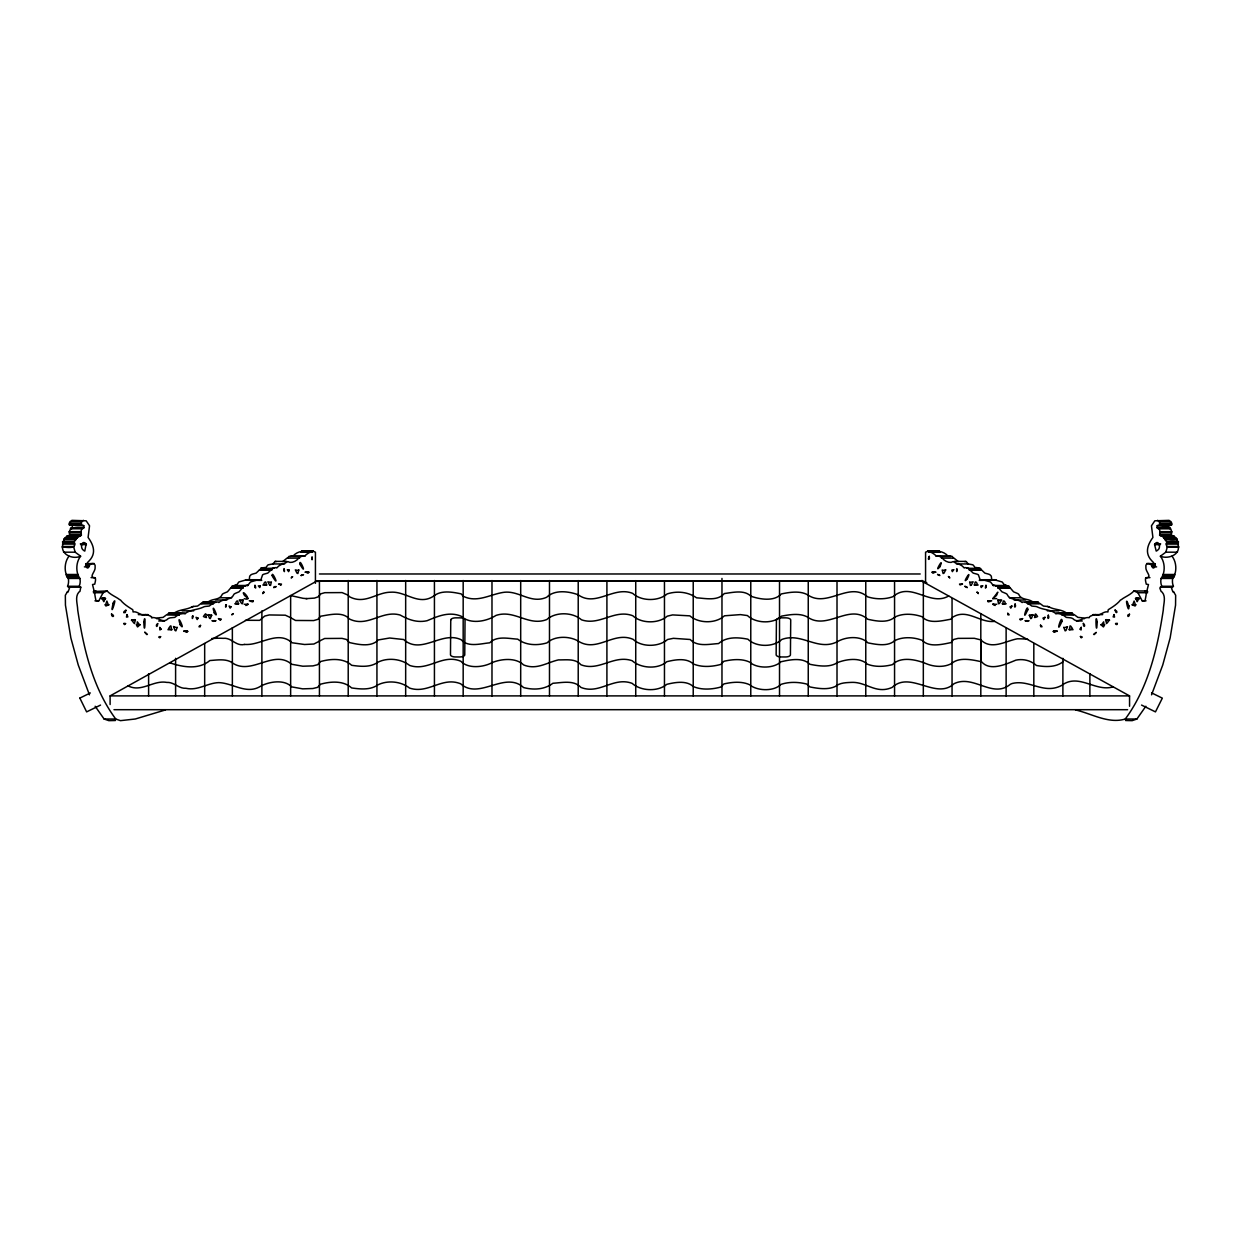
<?xml version="1.0" encoding="UTF-8"?>
<svg xmlns="http://www.w3.org/2000/svg" width="1241" height="1241" viewBox="0 0 1241 1241"><rect width="100%" height="100%" fill="white"/><g stroke="black" fill="none" stroke-linecap="round" stroke-linejoin="round"><path stroke-width="1.5" d="M1172.016 556.201C1176.856 562.282 1177.042 572.52 1172.729 578.446L1172.543 579.516A9.106 5.941 -90 0 0 1172.761 584.216L1173.428 586.279L1161.793 586.279L1161.142 584.216A9.106 5.941 -90 0 1 1160.909 579.516L1161.095 578.446C1165.408 572.52 1165.221 562.282 1160.382 556.201C1168.107 559.52 1180.036 554.696 1178.267 546.087C1178.779 541.821 1177.073 539.044 1174.141 536.205L1162.507 536.205L1159.606 535.119C1160.195 532.978 1160.319 528.201 1157.496 528.294L1157.186 525.765L1158.272 525.083L1171.442 525.098L1171.69 523.19L1169.115 520.351L1154.813 520.817L1151.462 525.796L1152.905 537.462C1147.568 544.752 1144.45 553.052 1151.741 560.761C1157.512 565.369 1153.106 572.458 1151.121 564.252C1148.499 562.902 1145.148 563.259 1145.877 567.308C1145.303 571.806 1153.199 577.499 1145.66 577.965A5.538 3.614 -90 0 0 1145.66 581.44L1146.265 584.139L1148.483 584.527L1146.622 592.066A49.687 32.468 -90 0 0 1145.831 596.642L1145.071 600.597L1142.17 600.815L1137.904 592.717L1133.948 590.98C1129.993 595.153 1124.672 596.905 1121.181 599.744A11.495 7.508 -90 0 0 1120.499 600.024C1117.489 603.933 1112.572 607.051 1108.337 609.657A3.366 2.203 -90 0 0 1107.98 611.937C1103.327 610.774 1099.805 616.793 1095.4 614.59A2.839 1.861 -90 0 0 1094.609 615.195L1093.011 614.621L1091.661 615.8A12.208 7.973 90 0 0 1091.025 615.8L1089.645 616.746A8.066 5.274 -90 0 0 1089.179 617.708C1083.16 616.389 1078.103 624.239 1072.86 618.639A15.125 9.881 -90 0 0 1070.549 617.816L1066.267 617.382L1062.529 614.605A3.444 2.249 -90 0 0 1061.846 614.698L1060.636 613.178L1058.961 613.395A11.216 7.322 90 0 0 1058.371 613.007L1056.758 612.992A11.029 7.213 90 0 0 1055.951 613.581C1050.367 609.378 1044.239 610.107 1037.941 607.221A14.132 9.23 -90 0 0 1035.785 606.461L1031.783 606.058L1028.293 603.483A3.227 2.11 90 0 0 1027.672 603.576L1026.524 602.149L1024.973 602.366A10.424 6.81 -90 0 0 1024.414 602.009L1022.91 601.994A10.362 6.763 -90 0 0 1022.15 602.537C1017.356 598.069 1009.895 600.908 1006.994 594.191A12.736 8.33 90 0 0 1005.257 593.198L1001.937 591.817L998.834 588.203A3.242 2.11 -90 0 0 998.307 588.187L997.609 586.45L994.134 585.209A11.402 7.446 90 0 0 993.296 585.519L990.52 581.982L984.827 580.338A18.848 12.317 -90 0 1 983.679 579.718C964.986 581.455 1013.944 579.128 980.204 580.012L978.389 574.8A12.736 8.33 -90 0 0 976.605 574.04L973.223 573.109L969.919 569.914A3.242 2.11 90 0 0 969.392 569.976L968.616 568.331L965.079 567.571A11.402 7.446 90 0 0 964.257 567.975C961.403 564.128 956.346 563.802 953.104 561.615C950.265 563.786 944.494 561.366 942.276 558.062A3.273 2.141 -90 0 0 941.671 558.078L940.678 556.433L937.079 555.751A10.983 7.182 -90 0 0 936.35 556.139C933.884 553.269 927.849 549.887 925.569 552.198L925.569 583.317M1174.141 536.205L1171.24 535.119C1173.505 527.084 1166.54 526.324 1158.629 528.185M1062.885 661.856C1055.455 667.611 1045.248 666.96 1036.483 665.517C1030.914 660.522 1023.313 658.599 1015.929 660.134C1005.412 664.369 988.999 672.126 980.809 660.755L980.809 639.891L974.34 638.308L958.114 638.37L953.708 639.472L950.978 642.59C942.4 644.358 928.997 647.693 922.265 640.372C913.965 637.098 902.626 636.447 894.559 640.759M997.873 600.101L998.462 603.731A14.225 9.292 90 0 0 999.362 603.529L1001.332 600.473L998.54 600.613A21.516 14.054 -90 0 1 997.873 600.101L1001.751 600.101M1154.58 544.644L1156.209 551.066A4.886 3.196 -90 0 0 1157.326 550.384C1162.103 547.917 1157.977 538.253 1154.58 544.644L1160.397 544.644M991.823 580.276L991.295 576.15L990.023 574.8A12.736 8.33 -90 0 0 988.239 574.04L984.858 573.109L981.553 569.914A3.242 2.11 -90 0 0 981.026 569.976C948.993 569.417 994.941 571.744 976.714 567.571A11.402 7.446 90 0 0 976.341 567.726A11.402 7.446 -90 0 1 976.714 567.571M105.438 598.767L105.345 598.333A4.018 2.622 90 0 0 104.74 597.96L102.227 598.069L102.987 600.163A45.064 29.443 -90 0 0 103.825 601.668A17.886 11.681 90 0 1 104.306 600.38L105.438 598.767L101.56 598.767M1160.382 556.201L1165.826 552.183L1167.316 547.002L1178.95 547.002M68.984 556.201C64.144 562.282 63.958 572.52 68.271 578.446L68.457 579.516A9.106 5.941 -90 0 1 68.239 584.216L67.572 586.279L79.207 586.279L79.858 584.216A9.106 5.941 -90 0 0 80.091 579.516L79.905 578.446C75.592 572.52 75.779 562.282 80.618 556.201C72.971 559.722 61.569 554.711 62.531 546.49C62.469 542.131 63.632 539.075 66.859 536.205L69.76 535.119C66.998 527.037 76.864 526.432 83.504 528.294L83.814 525.765L82.728 525.083L69.558 525.098L69.31 523.19L71.885 520.351L86.187 520.817L89.538 525.796L88.095 537.462C93.432 544.752 96.55 553.052 89.259 560.761C83.488 565.369 87.894 572.458 89.879 564.252C92.501 562.902 95.852 563.259 95.123 567.308C95.697 571.806 87.801 577.499 95.34 577.965A5.538 3.614 -90 0 1 95.34 581.44L94.735 584.139L92.517 584.527L94.378 592.066A49.687 32.468 -90 0 1 95.169 596.642L95.929 600.597L98.83 600.815L103.096 592.717L107.052 590.98C111.007 595.153 116.328 596.905 119.819 599.744A11.495 7.508 -90 0 1 120.501 600.024C123.511 603.933 128.428 607.051 132.663 609.657A3.366 2.203 -90 0 1 133.02 611.937C137.673 610.774 141.195 616.793 145.6 614.59A2.839 1.861 -90 0 1 146.391 615.195L147.989 614.621L149.339 615.8A12.208 7.973 90 0 1 149.975 615.8L151.355 616.746A8.066 5.274 90 0 1 151.821 617.708C157.84 616.405 162.912 624.223 168.14 618.639A15.125 9.881 -90 0 1 170.451 617.816L174.733 617.382L178.471 614.605A3.444 2.249 -90 0 1 179.154 614.698L180.364 613.178L182.039 613.395A11.216 7.322 -90 0 1 182.629 613.007L184.242 612.992A11.029 7.213 90 0 1 185.049 613.581C190.633 609.378 196.761 610.107 203.059 607.221A14.132 9.23 90 0 1 205.215 606.461L209.217 606.058L212.707 603.483A3.227 2.11 -90 0 1 213.328 603.576L214.476 602.149L216.027 602.366A10.424 6.81 90 0 1 216.586 602.009L218.09 601.994A10.362 6.763 -90 0 1 218.85 602.537C223.644 598.069 231.105 600.908 234.006 594.191A12.736 8.33 -90 0 1 235.743 593.198L239.063 591.817L242.166 588.203A3.242 2.11 90 0 1 242.693 588.187L243.391 586.45L246.866 585.209A11.402 7.446 -90 0 1 247.704 585.519L250.48 581.982L256.173 580.338A18.848 12.317 90 0 0 257.321 579.718C276.014 581.455 227.056 579.128 260.796 580.012L262.611 574.8A12.736 8.33 -90 0 1 264.395 574.04L267.777 573.109L271.081 569.914A3.242 2.11 -90 0 1 271.608 569.976L272.384 568.331L275.921 567.571A11.402 7.446 90 0 1 276.743 567.975C279.597 564.128 284.654 563.802 287.896 561.615C290.735 563.786 296.506 561.366 298.724 558.062A3.273 2.141 -90 0 1 299.329 558.078L300.322 556.433L303.921 555.751A10.983 7.182 90 0 1 304.65 556.139C307.116 553.269 313.151 549.887 315.431 552.198L315.431 583.317M81.192 525.098L81.735 521.468L83.504 520.351M62.422 542.007L74.057 542.007L76.166 538.299L81.394 535.119C80.805 532.978 80.681 528.201 83.504 528.294M74.057 542.007C77.733 549.67 66.099 547.095 62.05 547.002M1167.316 547.002C1162.6 539.944 1174.498 541.417 1178.578 542.007M135.347 620.345L135.207 619.786A4.39 2.87 90 0 0 134.54 619.662L132.167 620.686L133.392 622.424A54.387 35.539 90 0 0 134.555 623.54A15.916 10.409 -90 0 1 134.711 622.129L135.347 620.345L131.468 620.345M1097.215 622.206C1095.012 608.726 1096.284 639.704 1097.137 623.029A3.614 2.358 -90 0 1 1097.215 622.206M1170.263 528.185L1168.464 527.487L1168.82 525.765L1171.442 525.098M207.48 602.583C212.164 597.867 219.548 600.954 222.372 594.191A12.736 8.33 -90 0 1 224.109 593.198L227.429 591.817L230.531 588.203A3.242 2.11 90 0 1 231.059 588.187L231.757 586.45L235.232 585.209A11.402 7.446 90 0 1 236.069 585.519L247.983 585.488M1166.943 542.007L1162.507 536.205M249.177 580.276L249.705 576.15L250.977 574.8A12.736 8.33 -90 0 1 252.761 574.04L256.142 573.109L259.447 569.914A3.242 2.11 -90 0 1 259.974 569.976L260.765 568.331L264.286 567.571A11.402 7.446 -90 0 1 264.659 567.726A11.402 7.446 90 0 0 264.286 567.571M282.7 561.599L287.09 558.062A3.273 2.141 -90 0 1 287.695 558.078L288.967 556.371L301.749 556.464M303.642 551.671C300.803 550.802 295.498 552.928 293.016 556.139A10.983 7.182 90 0 0 292.287 555.751L290.115 556.464M958.3 561.599L953.91 558.062A3.273 2.141 -90 0 0 953.305 558.078L952.312 556.433L948.713 555.751A10.983 7.182 -90 0 0 947.984 556.139C945.502 552.928 940.197 550.802 937.358 551.671M211.684 615.257L210.272 618.639A13.294 8.687 -90 0 1 209.434 618.173L208.116 614.621L210.815 615.614A23.563 15.404 90 0 0 211.684 615.257L207.805 615.257M1025.252 620.733L1027.222 620.686A8.656 5.647 -90 0 1 1027.812 621.369L1025.252 620.733L1029.13 620.733M156.506 618.639A15.125 9.881 90 0 1 158.817 617.816L163.098 617.382L166.837 614.605A3.444 2.249 -90 0 1 167.519 614.698L168.729 613.178L170.405 613.395A11.216 7.322 90 0 1 170.994 613.007L172.608 612.992A11.029 7.213 -90 0 1 173.414 613.581C178.999 609.378 185.126 610.107 191.424 607.221A14.132 9.23 90 0 1 193.58 606.461L197.583 606.058L201.073 603.483A3.227 2.11 90 0 1 201.694 603.576L203.105 602.102L216.027 602.366M1151.555 694.836L1162.755 664.974L1170.139 637.921L1175.553 605.174L1175.661 595.261L1173.862 592.252A14.721 9.618 -90 0 0 1172.792 591.507L1171.535 588.296L1173.428 586.279M1161.793 586.279L1159.901 588.296L1161.157 591.507A14.721 9.618 -90 0 1 1162.228 592.252C1166.245 596.921 1163.391 604.274 1163.298 609.92C1157.527 647.988 1148.468 687.669 1125.261 719.02C1108.554 724.124 1091.646 713.653 1075.559 709.93M992.862 598.643L997.811 592.159L996.585 595.277A5.073 3.32 90 0 0 996.089 595.804L992.862 598.643L996.74 598.643M1145.846 706.253L1136.896 719.02L1132.164 720.649L1125.54 720.509M236.348 585.488L238.846 581.982L244.539 580.338A18.848 12.317 -90 0 0 245.687 579.718L248.495 580.245M265.652 567.649L268.087 564.826L272.353 564.019M248.138 604.289L246.339 604.662A7.415 4.84 90 0 0 245.889 605.499L248.138 604.289L244.26 604.289M89.445 694.836L78.245 664.974L70.861 637.921L65.447 605.174L65.339 595.261L67.138 592.252A14.721 9.618 -90 0 1 68.208 591.507L69.465 588.296L67.572 586.279M140.062 624.719L137.565 626.938A10.564 6.903 -90 0 1 136.975 625.976L137.332 621.85L139.256 624.518A25.627 16.738 -90 0 0 140.062 624.719L136.184 624.719M992.753 604.119L994.662 604.662A7.415 4.84 -90 0 1 995.111 605.499L992.862 604.289L996.74 604.289M1159.808 525.098L1159.265 521.468L1157.496 520.351M1135.546 598.472L1135.655 598.333A4.018 2.622 -90 0 1 1136.26 597.96L1138.773 598.069L1138.013 600.163A45.064 29.443 90 0 1 1137.175 601.668A17.886 11.681 -90 0 0 1136.694 600.38L1135.546 598.472L1139.424 598.472M259.974 569.976L271.732 569.805L259.974 569.976A3.242 2.11 90 0 0 259.447 569.914M272.71 564.097L275.192 561.397L286.826 561.397M1053.33 631.359L1056.463 630.816L1054.509 632.305A2.684 1.753 -90 0 1 1053.64 631.793A2.761 1.799 -90 0 1 1053.33 631.359L1057.208 631.359M84.171 527.487L70.566 528.294M952.049 617.723L950.808 619.228C942.183 620.717 928.733 624.332 922.11 616.746C913.733 613.783 902.595 612.93 894.559 617.273M491.963 662.71C483.525 667.239 468.167 669.116 460.783 661.22C442.122 653.48 428.378 671.738 409.654 665.44C401.06 658.707 387.564 657.358 377.791 662.275C370.407 667.627 360.185 666.495 351.653 665.3C343.602 657.885 330.758 658.676 320.535 661.562L317.618 664.711L312.965 665.89L302.788 666.215L291.666 664.261C273.904 649.074 252.28 674.995 233.308 663.516C227.01 658.257 217.609 660.026 209.853 660.538C198.296 670.233 182.365 666.975 169.707 662.787M894.559 640.806C887.656 646.84 876.286 644.482 867.986 642.885C860.385 635.33 845.493 636.695 837.008 641.876C817.648 651.401 801.252 632.01 781.752 639.503C773.577 647.43 755.986 647.275 747.889 639.193C737.852 637.207 726.419 636.586 718.57 643.567C709.356 644.095 697.287 647.104 690.167 639.487L673.382 638.324L667.565 639.503C658.878 647.182 641.566 647.352 633.143 639.363C613.907 630.971 597.743 652.301 579.237 641.737C570.689 635.935 554.96 635.408 546.971 642.9C537.027 645.739 525.889 645.413 517.683 639.146C508.639 638.65 496.788 635.516 489.714 642.822C480.95 643.583 467.888 647.6 461.264 639.782C441.951 630.397 421.288 655.372 403.62 639.518L389.674 638.014L378.241 639.937C371.323 647.445 358.261 644.529 349.481 642.559L346.379 639.441L342.035 638.386L324.661 638.495L319.433 641.023M1105.591 620.019L1105.793 619.786A4.39 2.87 90 0 1 1106.46 619.662L1108.833 620.686L1107.608 622.424A54.387 35.539 90 0 1 1106.445 623.54A15.916 10.409 -90 0 0 1106.289 622.129L1105.591 620.019L1109.47 620.019M434.428 595.587C418.884 606.57 406.102 591.135 390.853 592.205C376.395 592.174 365.164 605.003 349.435 596.719L348.209 595.23M894.559 617.32C887.548 623.323 876.053 621.089 867.723 619.243C849.542 603.266 827.592 630.195 808.248 617.553M319.433 641.163L313.88 644.017L304.572 644.498L292.023 642.76C278.589 630.49 261.929 644.281 247.455 644.482A45.933 20.182 0 0 1 244.446 644.451M434.428 595.54C441.687 590.08 452.794 592.066 461.14 593.881L463.172 596.145M491.963 662.663C501.193 658.847 515.651 657.249 523.609 664.928C536.577 670.264 546.893 662.477 558.466 659.886C565.958 660.072 575.514 658.273 580.928 664.773C599.232 671.769 613.659 654.41 632.134 660.708C640.728 668.418 657.963 669.566 666.774 661.717C674.995 659.685 686.49 657.575 693.269 663.904C701.661 667.534 712.024 666.82 720.695 664.447L723.922 661.282C732.143 659.39 741.808 658.459 749.595 662.089C756.948 668.837 773.764 668.666 780.961 661.763C789.881 659.762 802.663 657.032 809.908 664.292C818.346 665.967 828.755 667.596 836.512 663.206M932.131 572.179L935.078 572.148L933.123 573.218A2.342 1.536 -90 0 1 932.131 572.179L936.009 572.179M68.208 591.507L68.333 591.383A14.721 9.618 90 0 0 67.138 592.252M215.748 620.733L213.188 621.369A8.656 5.647 90 0 1 213.778 620.686L215.748 620.733L211.87 620.733M836.496 662.989C845.431 659.25 859.641 656.908 867.288 664.137C875.091 667.255 884.352 666.712 892.388 664.664C900.78 656.101 916.246 659.591 926.112 663.64C934.023 666.991 944.277 667.642 951.785 663.392C958.983 656.939 971.905 659.654 980.793 661.608M836.496 685.621C840.715 682.736 846.284 682.628 851.264 682.395C866.265 681.557 875.944 694.619 892.201 687.39C910.305 670.28 936.195 700.327 954.019 683.713C973.518 674.111 992.505 698.962 1010.267 684.349A8.78 3.847 0 0 1 1012.578 683.403C1029.704 679.401 1043.991 694.774 1061.644 685.435C1078.646 672.638 1095.229 692.245 1113.193 686.862M108.805 604.817L105.873 606.011A9.075 5.926 -90 0 1 105.547 604.894L106.881 601.078L108.091 604.336A23.191 15.156 -90 0 0 108.805 604.817L104.927 604.817M836.512 685.839C828.771 690.229 818.346 688.6 809.923 686.94L806.759 684.07C798.49 681.945 789.105 681.619 780.977 684.396C773.779 691.718 757.01 691.035 749.58 684.722C741.792 681.123 732.128 682.038 723.922 683.931L720.726 687.064C712.055 689.453 701.661 690.182 693.269 686.537C686.49 680.208 675.011 682.333 666.789 684.334C657.854 691.951 640.806 691.175 632.134 683.357C613.395 676.423 599.387 694.836 580.928 687.421C574.009 679.773 561.987 682.736 552.912 683.264C544.675 689.562 533.754 690.213 523.609 687.561C504.963 670.481 479.026 700.42 460.69 683.807C442.029 676.205 428.254 694.402 409.53 688.057C401.014 681.278 387.471 680.021 377.776 684.939C370.345 690.229 360.169 689.158 351.606 687.933C343.586 680.471 330.68 681.34 320.504 684.225L317.572 687.359L312.872 688.522L302.664 688.848L291.651 686.878C284.437 679.122 269.39 681.588 260.967 686.009C246.804 695.239 232.75 682.876 218.68 682.628C207.309 683 197.769 691.004 185.917 688.274C178.751 688.802 173.988 681.898 166.806 682.41C153.217 679.866 141.583 692.773 128.087 685.901M987.665 600.892L990.597 601.28L988.27 601.885A2.187 1.427 -90 0 1 987.665 600.892L991.714 600.784M952.049 617.661C966.63 607.64 979.925 623.339 994.662 621.353M948.698 595.975C929.85 606.927 910.987 581.005 893.039 596.642C885.066 599.543 875.572 599.387 867.521 596.797C849.309 581.129 827.576 607.811 808.248 595.246M110.108 704.531L110.108 695.891L317.293 580.788L921.179 580.788L1129.558 695.891L1129.558 706.253M204.951 602.009A10.424 6.81 -90 0 0 204.393 602.366A10.424 6.81 90 0 1 204.951 602.009L206.456 601.994A10.362 6.763 90 0 1 207.216 602.537M1055.657 613.628L1067.586 613.581A11.029 7.213 90 0 1 1068.392 612.992L1070.006 613.007A11.216 7.322 90 0 1 1070.595 613.395L1072.271 613.178L1073.481 614.698A3.444 2.249 -90 0 1 1074.163 614.605L1077.902 617.382L1082.183 617.816A15.125 9.881 -90 0 1 1084.494 618.639M79.765 698.14L90.329 692.959M317.805 581.595L319.635 580.695M100.537 705.074L86.622 711.884L79.858 698.094M971.315 585.116L973.115 581.812L970.338 582.324A21.516 14.054 90 0 1 969.64 581.905L970.431 585.442A14.225 9.292 -90 0 0 971.315 585.116M1027.548 603.622L1039.306 603.576A3.227 2.11 -90 0 1 1039.927 603.483L1043.417 606.058L1047.42 606.461A14.132 9.23 -90 0 1 1049.576 607.221C1055.765 610.2 1061.877 609.114 1067.291 613.628M992.505 580.245L995.313 579.718A18.848 12.317 90 0 0 996.461 580.338L1002.154 581.982L1004.931 585.519A11.402 7.446 90 0 1 1005.768 585.209L1009.243 586.45L1009.941 588.187A3.242 2.11 -90 0 1 1010.469 588.203L1013.571 591.817L1016.891 593.198A12.736 8.33 -90 0 1 1018.628 594.191C1021.452 600.939 1028.836 597.867 1033.52 602.583M93.323 591.507L107.052 590.98M1144.652 591.305L1147.677 591.507M964.738 561.615L966.289 561.568L968.29 564.097M165.441 709.93L135.285 719.004L120.47 720.649L115.739 719.02L104.104 719.02L95.154 706.253M968.647 564.019L972.913 564.826L975.348 567.649M211.777 638.51L217.222 638.246M69.558 525.098L83.814 525.765M305.984 598.658L314.407 598.115L318.053 596.89L320.907 593.803L324.785 592.686L342.066 592.593L348.209 595.184M115.46 720.509L108.836 720.649L104.104 719.02M70.101 521.468L81.735 521.468M1159.265 521.468L1170.899 521.468M69.31 523.19L80.944 523.19M1160.056 523.19L1171.69 523.19M69.186 524.602L80.82 524.602M1160.18 524.602L1171.814 524.602M1157.186 525.765L1168.82 525.765M1156.829 527.487L1168.464 527.487M70.737 528.185L82.371 528.185M1157.496 528.294L1170.434 528.294M70.349 528.775L81.984 528.775M1159.016 528.775L1170.651 528.775M69.465 531.675L81.099 531.675M1159.901 531.675L1171.535 531.675M69.124 531.924L80.758 531.924M1160.242 531.924L1171.876 531.924M69.76 534.064L81.379 534.064M1159.621 534.064L1171.24 534.064M69.76 535.119L81.394 535.119M1159.606 535.119L1171.24 535.119M69.031 535.848L80.665 535.848M1160.335 535.848L1171.969 535.848M66.859 536.205L78.493 536.205M65.851 537.632L77.485 537.632M1163.515 537.632L1175.149 537.632M65.602 537.958L77.237 537.958M1163.763 537.958L1175.398 537.958M64.532 538.299L76.166 538.299M1164.834 538.299L1176.468 538.299M64.191 538.687L75.825 538.687M1165.175 538.687L1176.809 538.687M64.284 539.059L75.918 539.059M1165.082 539.059L1176.716 539.059M64.191 539.897L75.825 539.897M1165.175 539.897L1176.809 539.897M62.934 541.79L74.569 541.79M1166.431 541.79L1178.066 541.79M62.95 543.155L74.584 543.155M1166.416 543.155L1178.05 543.155M80.339 543.822L86.141 543.822L84.791 551.066A4.886 3.196 90 0 1 83.674 550.384C79.657 548.289 81.766 539.106 86.141 543.822M1154.859 543.822L1160.661 543.822M63.074 544.101L74.708 544.101M1166.292 544.101L1177.926 544.101M80.603 544.644L86.42 544.644M62.531 546.49L74.165 546.49M1166.835 546.49L1178.469 546.49M301.532 550.895L313.368 550.787M927.632 550.787L939.468 550.895M301.61 551.113L313.244 551.113M927.756 551.113L939.39 551.113M63.539 552.183L75.174 552.183L80.618 556.201M300.818 552.261L312.453 552.261M928.547 552.261L940.182 552.261M1165.826 552.183L1177.461 552.183M293.016 556.139L304.929 556.139M936.071 556.139L947.984 556.139A10.983 7.182 90 0 1 948.713 555.751M939.251 556.464L950.885 556.464M287.865 558.124L299.5 558.124M941.5 558.124L953.135 558.124M954.174 561.397L965.808 561.397M85.846 563.693L94.3 563.523M1146.7 563.523L1155.154 563.693M85.8 563.957L91.601 563.957M273.004 563.941L284.639 563.941M956.361 563.941L967.996 563.941M1149.399 563.957L1155.2 563.957M85.629 564.159L91.446 564.159M1149.554 564.159L1155.371 564.159M86.001 564.252L89.879 564.252M1151.121 564.252L1154.999 564.252M85.722 564.655L89.6 564.655M1151.4 564.655L1155.278 564.655M85.551 565.462L89.43 565.462M1151.57 565.462L1155.449 565.462M84.388 566.873L88.266 566.873M1152.734 566.873L1156.612 566.873M260.765 568.331L273.827 568.316M967.173 568.316L980.235 568.331M304.991 572.179L308.869 572.179A2.342 1.536 -90 0 1 307.877 573.218L305.922 572.148L308.869 572.179M319.449 573.978L920.202 573.978M66.456 574.49L78.09 574.49M1162.91 574.49L1174.544 574.49M66.331 574.878L77.966 574.878M1163.034 574.878L1174.669 574.878M66.394 575.824L78.028 575.824M1162.972 575.824L1174.607 575.824M66.735 576.925L78.369 576.925M1162.631 576.925L1174.265 576.925M91.043 577.639L94.921 577.639M1146.079 577.639L1149.957 577.639M68.271 578.446L79.905 578.446M1161.095 578.446L1172.729 578.446M245.687 579.718L257.321 579.718M983.679 579.718L995.313 579.718A18.848 12.317 -90 0 0 996.461 580.338M317.293 580.788L921.179 580.788M262.813 584.976L266.691 584.976A19.313 12.627 90 0 1 266.117 583.766C266.412 578.771 261.479 585.55 265.279 584.93A63.4 41.418 -90 0 0 266.691 584.976M974.309 584.976A63.4 41.418 -90 0 0 975.721 584.93C979.521 585.55 974.604 578.725 974.883 583.766A19.313 12.627 90 0 1 974.309 584.976L978.187 584.976M993.017 585.488L1004.652 585.488M231.757 586.45L244.818 586.233M996.182 586.233L1009.243 586.45M69.139 587.179L80.774 587.179L79.967 591.383A14.721 9.618 90 0 0 78.772 592.252C74.755 596.921 77.609 604.274 77.702 609.92C83.473 647.988 92.532 687.669 115.739 719.02M1160.226 587.179L1171.861 587.179M231.183 588.001L242.817 588.001M998.183 588.001L1009.817 588.001M231.059 588.187L242.693 588.187M998.307 588.187L1009.941 588.187M1133.948 590.98L1145.583 590.98M93.401 592.717L103.096 592.717M1137.904 592.717L1147.599 592.717M220.045 597.79L231.679 597.79M1009.321 597.79L1020.955 597.79M101.576 598.472L105.454 598.472M244.26 598.643C254.002 601.901 239.373 586.962 244.415 595.277A5.073 3.32 90 0 1 244.911 595.804L248.138 598.643M1135.562 598.767L1139.44 598.767M215.298 600.008L226.932 600.008M239.249 600.101L243.127 600.101L242.538 603.731A14.225 9.292 90 0 1 241.638 603.529L239.668 600.473L242.46 600.613A21.516 14.054 -90 0 0 243.127 600.101M1014.068 600.008L1025.702 600.008M94.952 600.815L98.83 600.815M249.286 600.784L253.335 600.892A2.187 1.427 -90 0 1 252.73 601.885L250.403 601.28L253.335 600.892M1142.17 600.815L1146.048 600.815M202.841 602.149L214.476 602.149M1026.524 602.149L1038.159 602.149L1039.182 603.622M1024.973 602.366L1038.159 602.149M201.973 603.483L213.607 603.483M1027.393 603.483L1039.027 603.483M201.818 603.622L213.452 603.622M234.766 603.778L238.644 603.778A19.313 12.627 90 0 1 238.008 602.645C237.946 597.604 233.541 605.081 237.248 603.933A63.4 41.418 90 0 0 238.644 603.778M1002.356 603.778A63.4 41.418 -90 0 0 1003.752 603.933C1007.459 605.065 1003.069 597.588 1002.992 602.645A19.313 12.627 90 0 1 1002.356 603.778L1006.234 603.778M1132.195 604.817A23.191 15.156 -90 0 0 1132.909 604.336L1134.119 601.078L1135.453 604.894A9.075 5.926 -90 0 1 1135.127 606.011L1132.195 604.817L1136.073 604.817M182.086 610.836L193.72 610.836M1047.28 610.836L1058.914 610.836M168.729 613.178L180.364 613.178M1060.636 613.178L1072.271 613.178M182.039 613.395L170.405 613.395A11.216 7.322 -90 0 1 170.994 613.007M1058.961 613.395L1070.595 613.395M173.709 613.628L185.343 613.628M138.309 614.621L147.989 614.621M1093.011 614.621L1102.691 614.621M1029.316 615.257A23.563 15.404 90 0 0 1030.185 615.614L1032.884 614.621L1031.566 618.173A13.294 8.687 -90 0 1 1030.728 618.639L1029.316 615.257L1033.195 615.257M131.53 620.019L135.409 620.019M1105.653 620.345L1109.532 620.345M158.708 620.981L164.526 620.981M1076.474 620.981L1082.292 620.981M1100.938 624.719A25.627 16.738 -90 0 0 1101.744 624.518L1103.668 621.85L1104.025 625.976A10.564 6.903 -90 0 1 1103.435 626.938L1100.938 624.719L1104.816 624.719M167.923 629.699L171.801 629.699A19.173 12.519 -90 0 1 171.491 628.722L170.886 625.883A4.297 2.808 90 0 0 170.234 626.193L168.497 628.613L170.296 629.404A67.324 43.993 90 0 0 171.801 629.699M1069.199 629.699A67.324 43.993 -90 0 0 1070.704 629.404L1072.503 628.613L1070.766 626.193A4.297 2.808 -90 0 0 1070.114 625.883L1069.509 628.722A19.173 12.519 90 0 1 1069.199 629.699L1073.077 629.699M183.637 631.188L187.67 631.359A2.761 1.799 -90 0 1 187.375 631.793A2.684 1.753 -90 0 1 186.491 632.305L184.537 630.816L187.515 631.188M1053.485 631.188L1057.363 631.188M183.792 631.359L187.67 631.359M110.108 695.891L1129.558 695.891M113.986 709.697L1127.619 709.697M1125.261 719.02L1136.896 719.02M244.446 644.451C235.821 646.53 231.493 637.285 223.194 638.339A39.572 17.39 0 0 0 217.222 638.246M1027.688 639.208L1025.113 639.053A40.441 17.762 0 0 0 1017.341 638.805C1005.551 640.976 991.699 650.424 980.809 639.922M307.054 598.643L306.729 598.612A66.269 29.117 0 0 1 302.944 598.286L290.503 595.525M275.192 561.397L276.262 561.615M245.454 620.298L259.679 620.345L264.736 616.063L269.25 614.947L285.337 615.195L290.642 617.661M95.417 590.98L96.348 591.305M269.685 585.116L267.885 581.812L270.662 582.324A21.516 14.054 90 0 0 271.36 581.905L270.569 585.442A14.225 9.292 90 0 1 269.685 585.116M921.923 580.447L926.81 582.836M1151.601 692.881L1162.321 698.14L1155.464 711.884L1141.549 705.074M1036.049 602.009A10.424 6.81 90 0 1 1036.607 602.366A10.424 6.81 -90 0 0 1036.049 602.009L1034.544 601.994A10.362 6.763 90 0 0 1033.784 602.537M79.207 586.279L80.774 587.179M463.172 596.223C476.792 603.079 489.823 594.61 502.745 592.484C518.676 589.661 530.419 604.46 546.676 597.262C554.587 589.382 568.766 591.29 578.213 594.78M808.248 595.199C800.585 590.421 789.788 592.174 781.318 593.943C774.198 601.869 759.647 599.31 750.774 596.176M808.248 617.491C800.6 612.744 789.959 614.543 781.473 616.156C773.205 624.161 755.753 623.494 747.439 615.567L740.458 614.605L724.449 615.8C715.716 623.82 698.807 623.587 689.794 615.846L672.56 614.915L667.255 616.172C658.521 623.851 641.302 623.696 632.786 615.738C614.311 608.85 599.806 626.116 581.486 619.802C572.566 611.999 555.642 611.658 546.738 619.554C528.464 626.643 514.596 609.253 496.028 615.412C486.348 621.601 470.184 624.642 461.109 616.188C448.901 611.208 437.654 616.358 427.028 620.733C416.914 622.935 408.289 619.616 400.16 615.04C381.747 609.75 367.77 628.008 349.373 618.98C342.795 611.224 329.486 614.822 320.783 616.188L317.851 619.352L313.709 620.562L295.544 620.469L290.642 617.708M1172.667 591.383L1172.792 591.507A14.721 9.618 90 0 1 1173.862 592.252M290.161 640.542L290.208 640.589A4.576 2.017 0 0 1 290.441 640.883L290.456 640.945M578.213 594.827C595.928 607.454 613.566 585.674 632.708 593.4C641.209 601.327 658.444 601.559 667.162 593.912C677.322 590.7 688.166 591.941 696.604 597.836C705.679 598.348 717.577 601.264 724.31 593.555C732.624 592.515 744.274 589.537 750.774 596.13M73.684 547.002L75.174 552.183M72.18 525.765L72.536 527.487M143.785 622.206C145.988 608.726 144.716 639.704 143.863 623.029A3.614 2.358 -90 0 0 143.785 622.206M1089.877 673.646L1089.877 695.984M1062.885 658.319L1062.885 695.984M1033.815 643.552L1033.815 695.984M1006.125 627.713L1006.125 695.984M980.809 613.597L980.809 695.984M952.049 598.658L952.049 695.984M923.351 581.982L923.32 695.968M894.559 580.788L894.559 695.984M865.768 580.772L865.768 695.984M837.008 580.757L837.008 695.968M808.248 580.741L808.248 695.984M779.519 580.71L779.519 695.984M750.774 580.71L750.774 695.984M721.967 578.43L721.967 695.968M693.223 580.664L693.223 695.984M664.462 580.648L664.462 695.984M635.733 580.617L635.733 695.984M606.911 580.617L606.911 695.984M578.213 580.586L578.213 695.984M549.484 580.571L549.484 695.984M520.693 580.555L520.693 695.984M491.979 580.54L491.979 695.984M463.172 580.509L463.172 695.984M434.428 580.509L434.428 695.984M405.667 580.478L405.667 695.984M376.938 580.462L376.938 695.968M348.209 580.493L348.209 695.984M319.433 580.788L319.433 695.984M290.642 596.114L290.642 695.984M261.882 610.913L261.882 695.968M232.362 627.713L232.362 695.984M204.672 643.552L204.672 695.984M175.602 658.319L175.602 695.984M148.61 673.646L148.61 695.984M1067.586 613.581A11.029 7.213 -90 0 1 1068.392 612.992M1047.42 606.461A14.132 9.23 90 0 1 1049.576 607.221M1004.931 585.519A11.402 7.446 -90 0 1 1005.768 585.209M201.073 603.483A3.227 2.11 -90 0 1 201.694 603.576M235.232 585.209A11.402 7.446 -90 0 1 236.069 585.519M151.355 616.746A8.066 5.274 -90 0 1 151.821 617.708M172.608 612.992A11.029 7.213 90 0 1 173.414 613.581M191.424 607.221A14.132 9.23 -90 0 1 193.58 606.461M929.261 556.387C930.347 560.343 926.794 560.575 929.261 556.387M939.856 566.765C933.48 574.614 943.982 556.092 940.492 565.384A4.747 3.103 -90 0 0 940.042 565.974L939.856 566.765M1115.101 610.06C1115.876 614.915 1118.839 611.673 1115.101 610.06M1128.969 605.872C1129.062 616.715 1124.191 593.881 1128.038 603.793A3.661 2.389 -90 0 0 1128.162 604.615L1128.969 605.872M986.037 586.776C984.578 591.631 986.269 581.409 986.037 586.776M450.747 620.019L450.483 654.736A4.964 2.172 0 0 0 455.168 656.954L459.775 656.97A4.964 2.172 0 0 0 464.755 655.015L465.034 619.864A4.964 2.172 0 0 0 460.085 617.847L455.602 617.847A4.964 2.172 0 0 0 450.747 620.019M776.416 620.019L776.152 654.736A4.964 2.172 0 0 0 780.853 656.954L785.444 656.97A4.964 2.172 0 0 0 790.424 655.015L790.719 619.864A4.964 2.172 0 0 0 785.77 617.847L781.272 617.847A4.964 2.172 0 0 0 776.416 620.019M157.669 623.602C157.452 629.094 154.83 625.293 157.669 623.602M272.182 575.576L272.927 577.267A5.073 3.32 -90 0 1 273.377 577.856C280.016 588.11 271.67 569.541 272.182 575.576M957.106 569.79C956.377 575.498 956.547 565.338 957.106 569.79M1129.512 614.248C1128.534 619.228 1126.021 614.466 1129.512 614.248M311.755 557.954C312.282 563.647 312.453 553.533 311.755 557.954M112.978 603.421L112.962 603.793A3.661 2.389 90 0 1 112.838 604.615C109.425 620.407 118.453 592.593 112.978 603.421M292.55 576.801L291.247 578.042A10.967 7.167 90 0 1 291.651 577.081L292.55 576.801M173.554 626.565L174.95 630.366A14.178 9.261 -90 0 0 175.85 630.878L177.23 627.294A25.642 16.754 90 0 1 176.424 627.62L173.554 626.565M977.055 592.205L978.28 593.617A10.967 7.167 90 0 0 977.924 592.593L977.055 592.205M1067.462 626.798L1066.05 630.366A14.178 9.261 -90 0 1 1065.15 630.878L1063.77 627.294A25.642 16.754 -90 0 0 1064.576 627.62L1067.462 626.798M214.197 612.79C220.06 620.996 211.079 601.249 213.747 611.022A4.561 2.978 -90 0 1 214.041 611.503L214.197 612.79M967.406 578.647C960.798 586.512 971.858 567.975 968.073 577.267A5.073 3.32 -90 0 0 967.623 577.856L967.406 578.647M180.054 624.58C186.321 633.313 176.734 612.263 179.588 622.687A4.855 3.165 90 0 1 179.898 623.215L180.054 624.58M205.959 614.373L206.084 616.25A16.738 10.936 -90 0 0 206.487 617.537A63.043 41.201 90 0 1 205.091 617.258L203.415 616.513L205.029 614.264A4.002 2.622 90 0 1 205.634 613.985L205.959 614.373M1081.252 627.357L1081.144 629.947L1079.856 629.218L1081.252 627.357M263.945 592.484L262.72 593.617A10.967 7.167 90 0 1 263.076 592.593L263.712 591.631L263.945 592.484M299.81 563.678L300.508 565.384A4.747 3.103 -90 0 1 300.958 565.974C307.272 576.227 299.515 557.659 299.81 563.678M233.324 613.628L231.85 614.884A12.674 8.284 90 0 1 232.393 614L233.324 613.628M200.546 625.417L200.127 626.86L198.963 626.783A13.682 8.935 -90 0 1 199.553 625.821L200.546 625.417M283.91 570.193C285.104 575.219 283.956 564.795 283.91 570.193M144.871 632.274L146.702 634.554A3.351 2.187 -90 0 0 147.4 634.322L144.871 632.274M298.802 569.991L297.887 573.513A13.899 9.075 -90 0 1 297.002 573.187L295.327 569.883L298.088 570.426A22.695 14.83 90 0 0 298.802 569.991M1062.001 621.307L1061.412 622.687A4.855 3.165 -90 0 0 1061.102 623.215C1055.222 635.966 1062.063 612.868 1062.001 621.307M254.963 587.117C256.825 590.995 254.374 581.331 254.963 587.117M1027.812 609.734L1027.253 611.022A4.561 2.978 -90 0 0 1026.959 611.503C1021.436 623.463 1027.812 601.932 1027.812 609.734M945.673 569.883L943.998 573.187A13.899 9.075 -90 0 1 943.113 573.513L942.198 569.991A22.695 14.83 -90 0 0 942.912 570.426L945.673 569.883M225.738 605.096C224.993 610.789 227.475 602.754 225.738 605.096M192.433 616.296C191.641 622.408 194.216 613.519 192.433 616.296M948.481 576.553L949.753 578.042A10.967 7.167 90 0 0 949.349 577.081L948.481 576.553M125.574 623.587L124.534 624.595L123.635 623.494A18.801 12.286 90 0 1 124.565 623.37L125.574 623.587M1035.103 615.257L1034.916 616.25A16.738 10.936 -90 0 1 1034.513 617.537A63.043 41.201 90 0 0 1035.909 617.258L1037.585 616.513L1035.971 614.264A4.002 2.622 -90 0 0 1035.366 613.985L1035.103 615.257M1096.144 632.476L1094.298 634.554A3.351 2.187 -90 0 1 1093.6 634.322L1096.144 632.476M1022.6 618.623L1020.785 620.004A2.498 1.629 -90 0 1 1019.699 619.15L1022.6 618.623M111.519 614C111.457 618.22 116.127 616.343 111.519 614M1080.43 636.478L1081.19 637.827L1082.307 637.098A17.265 11.278 -90 0 0 1081.454 636.633L1080.43 636.478M1040.485 625.185L1040.734 626.721L1042.037 626.783A13.682 8.935 -90 0 0 1041.447 625.821L1040.485 625.185M1007.708 613.411L1007.925 614.838L1009.15 614.884A12.674 8.284 -90 0 0 1008.607 614L1007.801 613.256M126.985 614.605L126.458 617.103L127.87 616.886L126.985 614.605M160.601 636.664L159.81 637.827L158.693 637.098A17.265 11.278 -90 0 1 159.546 636.633L160.601 636.664M1083.377 623.416C1083.067 628.442 1086.433 626.193 1083.377 623.416M125.899 610.262L125.294 612.542C121.602 613.581 125.124 610.355 125.899 610.262M962.458 584.03L960.162 584.945A2.187 1.427 -90 0 1 959.526 584.061L962.458 584.03M260.3 586.031L259.772 587.598L258.33 585.861L260.3 586.031M1114.015 614.605L1113.13 616.886L1114.542 617.103L1114.015 614.605M289.262 570.162L288.641 571.667L287.307 569.743L289.262 570.162M1048.319 615.226C1046.489 620.655 1050.181 618.266 1048.319 615.226M1015.045 604.103C1013.323 608.602 1016.612 607.609 1015.154 603.964M1044.969 617.32L1043.836 619.585L1042.952 618.111L1044.969 617.32M1011.896 606.058L1010.841 608.168L1010.019 606.802L1011.896 606.058M198.048 618.111L197.164 619.585L196.031 617.32L198.048 618.111M230.981 606.802L230.159 608.168L229.104 606.058L230.981 606.802M937.607 574.474L939.84 575.56A8.237 5.383 -90 0 0 939.421 574.971L937.607 574.474M301.16 575.56L303.533 574.692L301.579 574.971A8.237 5.383 -90 0 0 301.16 575.56M964.909 586.373L967.204 587.645A7.415 4.84 -90 0 0 966.708 586.884L964.909 586.373M1117.365 623.494C1117.257 626.178 1113.968 622.998 1116.435 623.37A18.801 12.286 90 0 1 1117.365 623.494M953.693 569.743L952.359 571.667L951.738 570.162L953.693 569.743M274.463 586.667L274.292 586.884A7.415 4.84 90 0 0 273.796 587.645L276.231 586.59L274.463 586.667M982.67 585.861L981.228 587.598L980.7 586.031L982.67 585.861M167.814 614.605L179.278 614.76L167.814 614.605M161.144 629.218L159.856 629.947L159.748 627.357L161.144 629.218M280.838 584.945L278.542 584.03L281.474 584.061A2.187 1.427 -90 0 1 280.838 584.945M1073.186 614.605L1061.551 614.605L1073.356 614.76M220.215 620.004L218.4 618.623L221.317 619.135A2.56 1.675 -90 0 1 220.2 620.004"/></g></svg>
